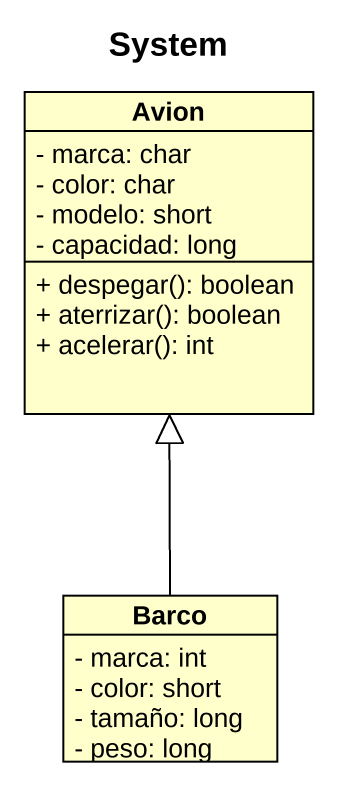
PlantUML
@startuml
title System
hide circle
hide empty members
skinparam classAttributeIconSize 0
class Avion {
  - marca: char
  - color: char
  - modelo: short
  - capacidad: long
  + despegar(): boolean
  + aterrizar(): boolean
  + acelerar(): int
}
class Barco {
  - marca: int
  - color: short
  - tamaño: long
  - peso: long
}
Barco -up-|> Avion
@enduml
